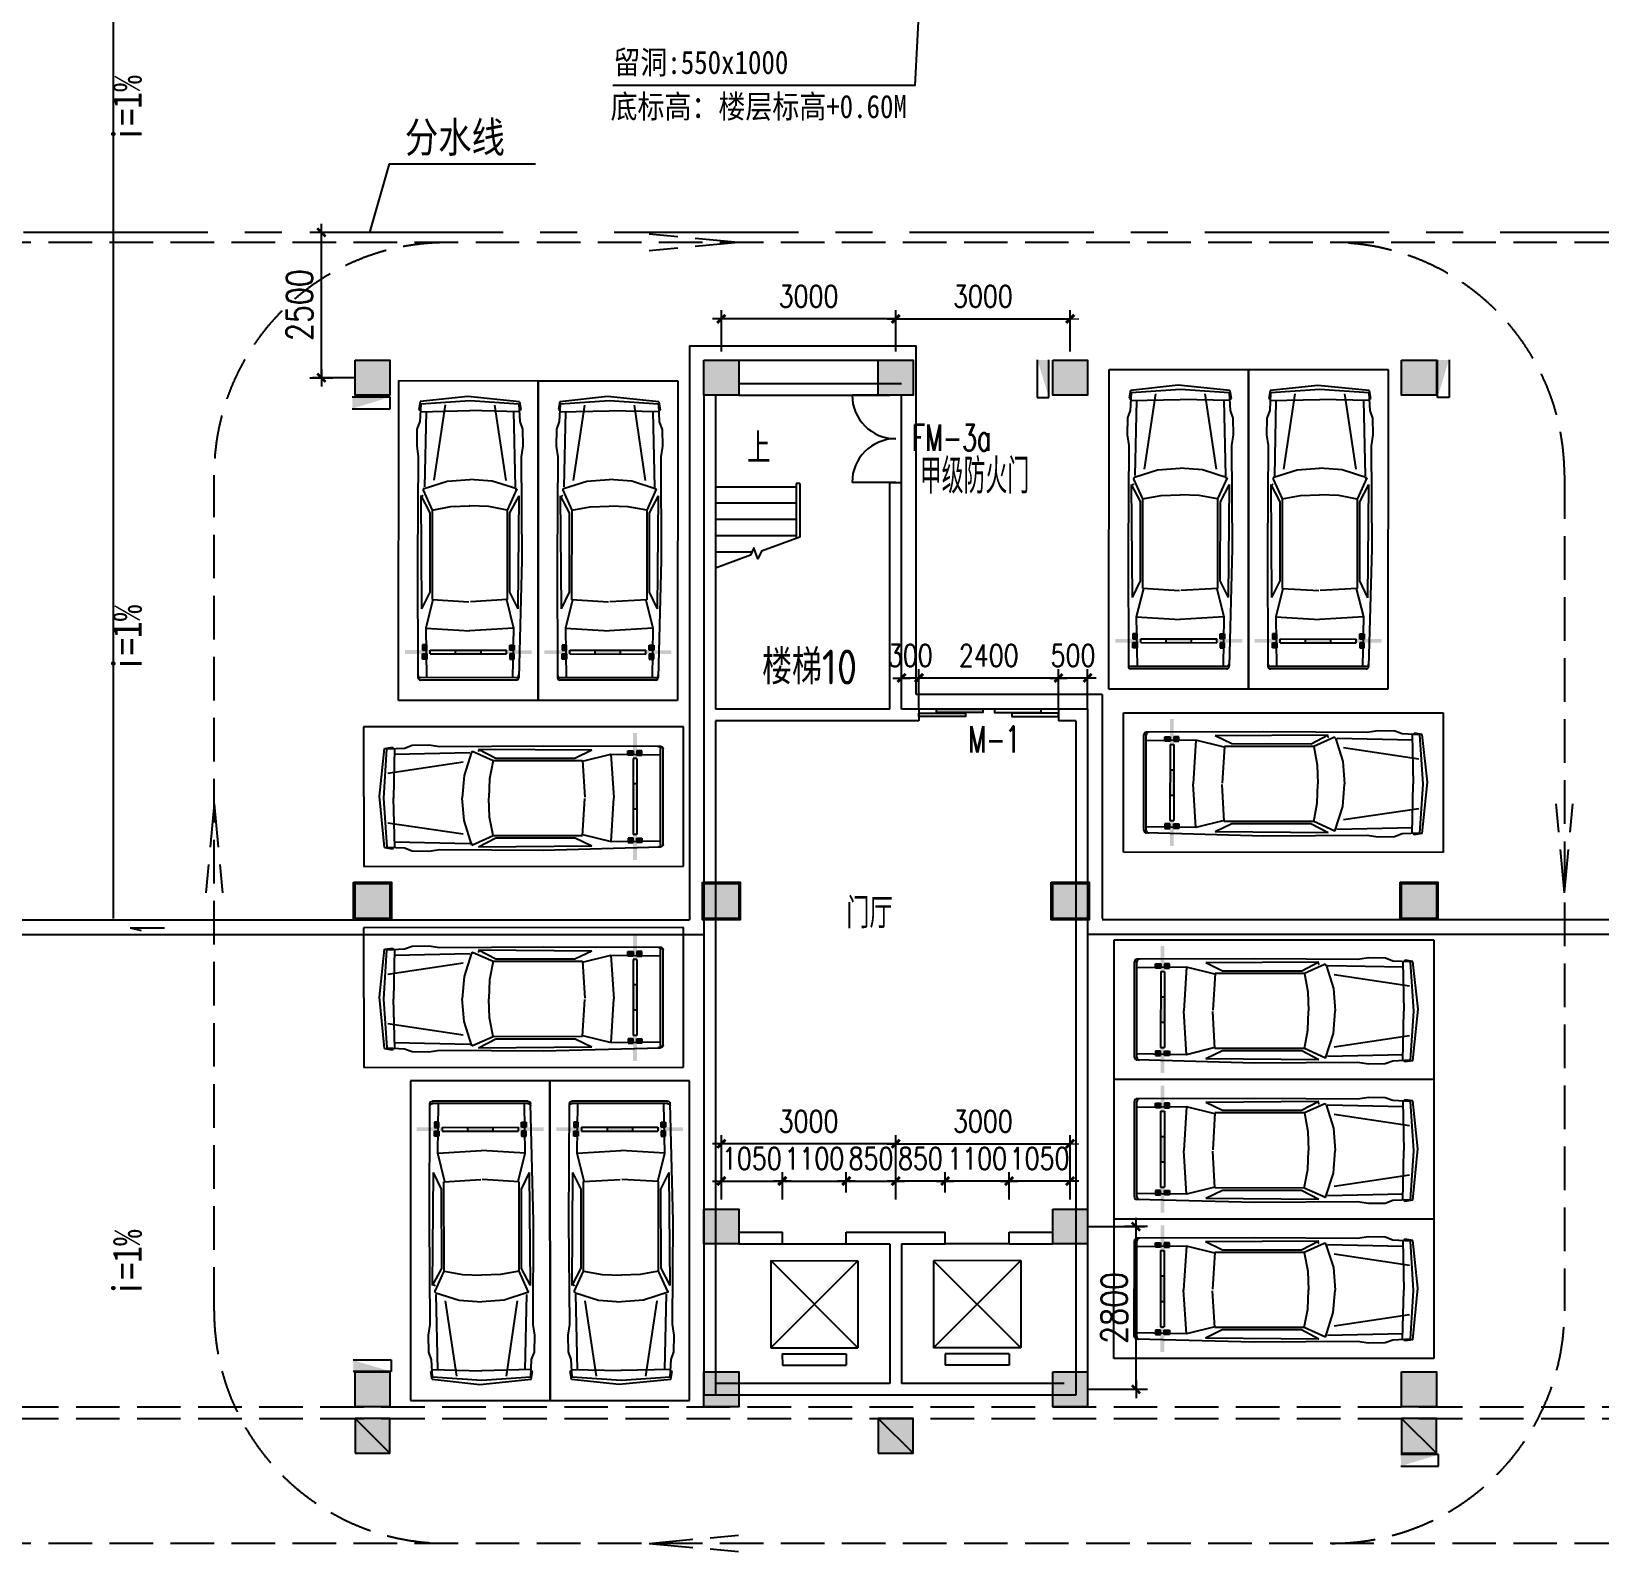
# Model space of a CAD drawing. Extents: x 953929 to 1132291, y -67290 to 107124.
# Drawn here: x 1013275 to 1040252, y 50312 to 76462 of the extents above; entities that cross this region are included whole.
import ezdxf

# ---------------------------------------------------------------- set-up
doc = ezdxf.new("R2010")
doc.units = 0
doc.header["$MEASUREMENT"] = 0
for name, pattern in [('ACAD_ISO02W100', [15, 12, -3]), ('CENTER', [50.8, 31.75, -6.35, 6.35, -6.35]), ('DASH', [0.35, 0.25, -0.1])]:
    doc.linetypes.add(name, pattern=pattern)
doc.layers.get('0').update_dxf_attribs({"linetype": 'CONTINUOUS'})
doc.layers.get('DEFPOINTS').update_dxf_attribs({"linetype": 'CONTINUOUS'})
for name, color, linetype in [('1', 8, 'CONTINUOUS'), ('2', 6, 'ACAD_ISO02W100'), ('CC', 7, 'CONTINUOUS'), ('COLUMN', 4, 'CONTINUOUS'), ('DIM', 7, 'CONTINUOUS'), ('F', 31, 'CONTINUOUS'), ('KWC', 253, 'CONTINUOUS'), ('TC', 8, 'CONTINUOUS'), ('WALL', 1, 'CONTINUOUS'), ('WIN', 4, 'CONTINUOUS'), ('WINDOW', 254, 'CONTINUOUS'), ('WINDOWS', 4, 'CONTINUOUS'), ('柱子', 2, 'CONTINUOUS')]:
    doc.layers.add(name, color=color, linetype=linetype)
doc.layers.add('AXIS', color=3, linetype='CONTINUOUS', lineweight=9)
doc.styles.add('CHINA', font='SimSun.ttf', dxfattribs={"width": 0.85, "height": 150})
doc.styles.add('CT', font='txt', dxfattribs={"width": 0.8, "bigfont": 'FS.SHX'})
doc.styles.add('DIM', font='', dxfattribs={"width": 0.75})
doc.styles.add('DIM_FONT', font='SIMPLEX.shx', dxfattribs={"width": 0.8})
doc.styles.add('FS', font='txt.shx', dxfattribs={"width": 0.66, "height": 150, "bigfont": 'fs.shx'})
doc.styles.add('H1', font='SimSun.ttf')
doc.styles.get("Standard").update_dxf_attribs({"font": 'txt.shx', "width": 0.8, "height": 525, "bigfont": 'h1.shx'})
doc.styles.add('TSS', font='tssdeng.shx', dxfattribs={"width": 0.85, "bigfont": 'tssdchn.shx'})
doc.styles.get('DIM').set_extended_font_data('FangSong_GB2312')
doc.dimstyles.new('DIMN-200', dxfattribs={"dimtxt": 300, "dimasz": 1, "dimexe": 250, "dimexo": 0, "dimgap": 150, "dimtad": 1, "dimdec": 0, "dimdsep": 46, "dimtxsty": 'DIM_FONT', "dimblk": '_DIMX', "dimcen": 2.5, "dimclrd": 256, "dimclre": 256, "dimclrt": 4, "dimadec": 0, "dimazin": 0, "dimtfac": 1, "dimtdec": 0, "dimtix": 1, "dimtmove": 2, "dimatfit": 3, "dimldrblk": '_DIMX', "dimfxl": 0, "dimtolj": 1, "dimtzin": 0, "dimarcsym": 0})
doc.dimstyles.get("Standard").update_dxf_attribs({"dimtxt": 375, "dimasz": 1, "dimexe": 150, "dimexo": 0, "dimgap": 200, "dimtad": 1, "dimdec": 0, "dimzin": 0, "dimdsep": 46, "dimtxsty": 'DIM_FONT', "dimblk1": '_DIMX', "dimblk2": '_DIMX', "dimsah": 1, "dimcen": 200, "dimclrd": 256, "dimclre": 256, "dimclrt": 4, "dimadec": 0, "dimazin": 0, "dimtfac": 1, "dimtdec": 0, "dimtix": 1, "dimtmove": 2, "dimatfit": 3, "dimldrblk": '_DIMX', "dimfxl": 0, "dimtolj": 1, "dimtzin": 0, "dimarcsym": 0})

# ---------------------------------------------------------------- blocks, each defined once
blk = doc.blocks.new('_DIMX')
blk.add_line((-150, 0), (150, 0))
at = {"const_width": 50}
blk.add_lwpolyline([(-70, -70), (70, 70)], dxfattribs=at)
blk = doc.blocks.new('*D20')
at = {"linetype": 'ByBlock'}
for p, q in [((1025144, 70956), (1025144, 71666)), ((1028143, 71516), (1025145, 71516)), ((1028144, 70956), (1028144, 71666))]:
    blk.add_line(p, q, dxfattribs=at)
at = {"layer": 'DEFPOINTS', "color": 0, "linetype": 'ByBlock'}
for p in [(1025144, 71516), (1025144, 70956), (1028144, 70956)]:
    blk.add_point(p, dxfattribs=at)
at = {"linetype": 'ByBlock', "rotation": 180}
blk.add_blockref('_DIMX', (1025144, 71516), dxfattribs=at)
at = {"linetype": 'ByBlock'}
blk.add_blockref('_DIMX', (1028144, 71516), dxfattribs=at)
at = {"color": 4, "linetype": 'ByBlock', "insert": (1026644, 71904), "char_height": 375, "attachment_point": 5, "style": 'DIM_FONT'}
blk.add_mtext('\\A1;3000', dxfattribs=at)
blk = doc.blocks.new('A$C42896F79')
at = {"layer": '1'}
for p, q in [((1121, 2195), (68, 1126)), ((1121, 2195), (2189, 1142)), ((1121, 2195), (1137, 73)), ((68, 1126), (2189, 1142)), ((68, 1126), (1137, 73)), ((2189, 1142), (1137, 73)), ((140, 915), (0, 772)), ((140, 915), (924, 142)), ((0, 772), (784, 0)), ((924, 142), (784, 0))]:
    blk.add_line(p, q, dxfattribs=at)
blk = doc.blocks.new('ZHU')
at = {"layer": '柱子'}
h = blk.add_hatch(color=256, dxfattribs=at)
h.paths.add_polyline_path([(300, -300), (300, 300), (-300, 300)])
h.paths.add_polyline_path([(-300, 300), (-300, -300), (300, -300)], flags=16)
blk.add_line((-300, 300), (300, -300), dxfattribs=at)
blk.add_lwpolyline([(-300, -300), (300, -300), (300, 300), (-300, 300)], close=True, dxfattribs=at)
blk = doc.blocks.new('1')
at = {"layer": 'DIM'}
for p, q in [((-150, 0), (150, 0)), ((0, -200), (0, 200))]:
    blk.add_line(p, q, dxfattribs=at)
at = {"layer": 'DIM', "const_width": 45}
blk.add_lwpolyline([(-71, -71), (71, 71)], dxfattribs=at)
blk = doc.blocks.new('*D375')
at = {"layer": 'DEFPOINTS', "color": 0}
for p in [(1031444, 55904), (1032277, 55904), (1031444, 53104)]:
    blk.add_point(p, dxfattribs=at)
at = {"layer": 'WINDOWS', "color": 4}
for p, q in [((1031444, 55904), (1032427, 55904)), ((1032277, 53105), (1032277, 55903)), ((1031444, 53104), (1032427, 53104))]:
    blk.add_line(p, q, dxfattribs=at)
for p, rotation in [((1032277, 55904), 90), ((1032277, 53104), 270)]:
    blk.add_blockref('1', p, dxfattribs=dict(at, rotation=rotation))
at = {"layer": 'WINDOWS', "color": 4, "insert": (1031902, 54504), "char_height": 450, "attachment_point": 5, "rotation": 90, "style": 'DIM_FONT'}
blk.add_mtext('\\A1;2800', dxfattribs=at)
blk = doc.blocks.new('A$C033401AE')
at = {"layer": 'CC', "color": 7, "style": 'CT', "width": 0.66}
blk.add_text('甲级防火门', height=600, dxfattribs=at).set_placement((-80, -28))
blk = doc.blocks.new('*D377')
at = {"linetype": 'ByBlock'}
for p, q in [((1030943, 65339), (1030942, 65339)), ((1030944, 64804), (1030944, 65489)), ((1031444, 65339), (1030944, 65339)), ((1031444, 64804), (1031444, 65489)), ((1031445, 65339), (1031446, 65339))]:
    blk.add_line(p, q, dxfattribs=at)
at = {"layer": 'DEFPOINTS', "color": 0, "linetype": 'ByBlock'}
for p in [(1030944, 65339), (1030944, 64804), (1031444, 64804)]:
    blk.add_point(p, dxfattribs=at)
at = {"linetype": 'ByBlock'}
blk.add_blockref('_DIMX', (1030944, 65339), dxfattribs=at)
at = {"linetype": 'ByBlock', "rotation": 180}
blk.add_blockref('_DIMX', (1031444, 65339), dxfattribs=at)
at = {"color": 4, "linetype": 'ByBlock', "insert": (1031194, 65726), "char_height": 375, "attachment_point": 5, "style": 'DIM_FONT'}
blk.add_mtext('\\A1;500', dxfattribs=at)
blk = doc.blocks.new('*D378')
at = {"linetype": 'ByBlock'}
for p, q in [((1028544, 64804), (1028544, 65489)), ((1030943, 65339), (1028545, 65339)), ((1030944, 64804), (1030944, 65489))]:
    blk.add_line(p, q, dxfattribs=at)
at = {"layer": 'DEFPOINTS', "color": 0, "linetype": 'ByBlock'}
for p in [(1028544, 65339), (1028544, 64804), (1030944, 64804)]:
    blk.add_point(p, dxfattribs=at)
at = {"linetype": 'ByBlock', "rotation": 180}
blk.add_blockref('_DIMX', (1028544, 65339), dxfattribs=at)
at = {"linetype": 'ByBlock'}
blk.add_blockref('_DIMX', (1030944, 65339), dxfattribs=at)
at = {"color": 4, "linetype": 'ByBlock', "insert": (1029744, 65726), "char_height": 375, "attachment_point": 5, "style": 'DIM_FONT'}
blk.add_mtext('\\A1;2400', dxfattribs=at)
blk = doc.blocks.new('*D379')
at = {"linetype": 'ByBlock'}
for p, q in [((1028243, 65339), (1028242, 65339)), ((1028244, 64804), (1028244, 65489)), ((1028544, 65339), (1028244, 65339)), ((1028544, 64804), (1028544, 65489)), ((1028545, 65339), (1028546, 65339))]:
    blk.add_line(p, q, dxfattribs=at)
at = {"layer": 'DEFPOINTS', "color": 0, "linetype": 'ByBlock'}
for p in [(1028244, 65339), (1028244, 64804), (1028544, 64804)]:
    blk.add_point(p, dxfattribs=at)
at = {"linetype": 'ByBlock'}
blk.add_blockref('_DIMX', (1028244, 65339), dxfattribs=at)
at = {"linetype": 'ByBlock', "rotation": 180}
blk.add_blockref('_DIMX', (1028544, 65339), dxfattribs=at)
at = {"color": 4, "linetype": 'ByBlock', "insert": (1028394, 65726), "char_height": 375, "attachment_point": 5, "style": 'DIM_FONT'}
blk.add_mtext('\\A1;300', dxfattribs=at)
blk = doc.blocks.new('*D380')
at = {"linetype": 'ByBlock'}
for p, q in [((1025144, 56367), (1025144, 57477)), ((1028144, 56367), (1028144, 57477)), ((1028143, 57327), (1025145, 57327))]:
    blk.add_line(p, q, dxfattribs=at)
at = {"layer": 'DEFPOINTS', "color": 0, "linetype": 'ByBlock'}
for p in [(1025144, 57327), (1025144, 56367), (1028144, 56367)]:
    blk.add_point(p, dxfattribs=at)
at = {"linetype": 'ByBlock', "rotation": 180}
blk.add_blockref('_DIMX', (1025144, 57327), dxfattribs=at)
at = {"linetype": 'ByBlock'}
blk.add_blockref('_DIMX', (1028144, 57327), dxfattribs=at)
at = {"color": 4, "linetype": 'ByBlock', "insert": (1026644, 57714), "char_height": 375, "attachment_point": 5, "style": 'DIM_FONT'}
blk.add_mtext('\\A1;3000', dxfattribs=at)
blk = doc.blocks.new('*D382')
at = {"linetype": 'ByBlock'}
for p, q in [((1025143, 56687), (1025142, 56687)), ((1025144, 56367), (1025144, 56837)), ((1025144, 56687), (1026194, 56687)), ((1026194, 56367), (1026194, 56837)), ((1026195, 56687), (1026196, 56687))]:
    blk.add_line(p, q, dxfattribs=at)
at = {"layer": 'DEFPOINTS', "color": 0, "linetype": 'ByBlock'}
for p in [(1026194, 56687), (1025144, 56367), (1026194, 56367)]:
    blk.add_point(p, dxfattribs=at)
at = {"linetype": 'ByBlock'}
blk.add_blockref('_DIMX', (1025144, 56687), dxfattribs=at)
at = {"linetype": 'ByBlock', "rotation": 180}
blk.add_blockref('_DIMX', (1026194, 56687), dxfattribs=at)
at = {"color": 4, "linetype": 'ByBlock', "insert": (1025669, 57074), "char_height": 375, "attachment_point": 5, "style": 'DIM_FONT'}
blk.add_mtext('\\A1;1050', dxfattribs=at)
blk = doc.blocks.new('*D383')
at = {"linetype": 'ByBlock'}
for p, q in [((1026193, 56687), (1026192, 56687)), ((1026194, 56487), (1026194, 56837)), ((1026194, 56687), (1027294, 56687)), ((1027294, 56487), (1027294, 56837)), ((1027295, 56687), (1027296, 56687))]:
    blk.add_line(p, q, dxfattribs=at)
at = {"layer": 'DEFPOINTS', "color": 0, "linetype": 'ByBlock'}
for p in [(1027294, 56687), (1026194, 56487), (1027294, 56487)]:
    blk.add_point(p, dxfattribs=at)
at = {"linetype": 'ByBlock'}
blk.add_blockref('_DIMX', (1026194, 56687), dxfattribs=at)
at = {"linetype": 'ByBlock', "rotation": 180}
blk.add_blockref('_DIMX', (1027294, 56687), dxfattribs=at)
at = {"color": 4, "linetype": 'ByBlock', "insert": (1026744, 57074), "char_height": 375, "attachment_point": 5, "style": 'DIM_FONT'}
blk.add_mtext('\\A1;1100', dxfattribs=at)
blk = doc.blocks.new('*D384')
at = {"linetype": 'ByBlock'}
for p, q in [((1027293, 56687), (1027292, 56687)), ((1027294, 56487), (1027294, 56837)), ((1027294, 56687), (1028144, 56687)), ((1028144, 56487), (1028144, 56837)), ((1028145, 56687), (1028146, 56687))]:
    blk.add_line(p, q, dxfattribs=at)
at = {"layer": 'DEFPOINTS', "color": 0, "linetype": 'ByBlock'}
for p in [(1028144, 56687), (1027294, 56487), (1028144, 56487)]:
    blk.add_point(p, dxfattribs=at)
at = {"linetype": 'ByBlock'}
blk.add_blockref('_DIMX', (1027294, 56687), dxfattribs=at)
at = {"linetype": 'ByBlock', "rotation": 180}
blk.add_blockref('_DIMX', (1028144, 56687), dxfattribs=at)
at = {"color": 4, "linetype": 'ByBlock', "insert": (1027719, 57074), "char_height": 375, "attachment_point": 5, "style": 'DIM_FONT'}
blk.add_mtext('\\A1;850', dxfattribs=at)
blk = doc.blocks.new('*D389')
at = {"linetype": 'ByBlock'}
for p, q in [((1028143, 56687), (1028142, 56687)), ((1028144, 56487), (1028144, 56837)), ((1028994, 56687), (1028144, 56687)), ((1028994, 56487), (1028994, 56837)), ((1028995, 56687), (1028996, 56687))]:
    blk.add_line(p, q, dxfattribs=at)
at = {"layer": 'DEFPOINTS', "color": 0, "linetype": 'ByBlock'}
for p in [(1028144, 56687), (1028144, 56487), (1028994, 56487)]:
    blk.add_point(p, dxfattribs=at)
at = {"linetype": 'ByBlock'}
blk.add_blockref('_DIMX', (1028144, 56687), dxfattribs=at)
at = {"linetype": 'ByBlock', "rotation": 180}
blk.add_blockref('_DIMX', (1028994, 56687), dxfattribs=at)
at = {"color": 4, "linetype": 'ByBlock', "insert": (1028569, 57074), "char_height": 375, "attachment_point": 5, "style": 'DIM_FONT'}
blk.add_mtext('\\A1;850', dxfattribs=at)
blk = doc.blocks.new('*D385')
at = {"linetype": 'ByBlock'}
for p, q in [((1025144, 56367), (1025144, 57477)), ((1028144, 56367), (1028144, 57477)), ((1028143, 57327), (1025145, 57327))]:
    blk.add_line(p, q, dxfattribs=at)
at = {"layer": 'DEFPOINTS', "color": 0, "linetype": 'ByBlock'}
for p in [(1025144, 57327), (1025144, 56367), (1028144, 56367)]:
    blk.add_point(p, dxfattribs=at)
at = {"linetype": 'ByBlock', "rotation": 180}
blk.add_blockref('_DIMX', (1025144, 57327), dxfattribs=at)
at = {"linetype": 'ByBlock'}
blk.add_blockref('_DIMX', (1028144, 57327), dxfattribs=at)
at = {"color": 4, "linetype": 'ByBlock', "insert": (1026644, 57714), "char_height": 375, "attachment_point": 5, "style": 'DIM_FONT'}
blk.add_mtext('\\A1;3000', dxfattribs=at)
blk = doc.blocks.new('*D388')
at = {"linetype": 'ByBlock'}
for p, q in [((1028993, 56687), (1028992, 56687)), ((1028994, 56487), (1028994, 56837)), ((1030094, 56687), (1028994, 56687)), ((1030094, 56487), (1030094, 56837)), ((1030095, 56687), (1030096, 56687))]:
    blk.add_line(p, q, dxfattribs=at)
at = {"layer": 'DEFPOINTS', "color": 0, "linetype": 'ByBlock'}
for p in [(1028994, 56687), (1028994, 56487), (1030094, 56487)]:
    blk.add_point(p, dxfattribs=at)
at = {"linetype": 'ByBlock'}
blk.add_blockref('_DIMX', (1028994, 56687), dxfattribs=at)
at = {"linetype": 'ByBlock', "rotation": 180}
blk.add_blockref('_DIMX', (1030094, 56687), dxfattribs=at)
at = {"color": 4, "linetype": 'ByBlock', "insert": (1029544, 57074), "char_height": 375, "attachment_point": 5, "style": 'DIM_FONT'}
blk.add_mtext('\\A1;1100', dxfattribs=at)
blk = doc.blocks.new('*D387')
at = {"linetype": 'ByBlock'}
for p, q in [((1030093, 56687), (1030092, 56687)), ((1030094, 56367), (1030094, 56837)), ((1031144, 56687), (1030094, 56687)), ((1031144, 56367), (1031144, 56837)), ((1031145, 56687), (1031146, 56687))]:
    blk.add_line(p, q, dxfattribs=at)
at = {"layer": 'DEFPOINTS', "color": 0, "linetype": 'ByBlock'}
for p in [(1030094, 56687), (1030094, 56367), (1031144, 56367)]:
    blk.add_point(p, dxfattribs=at)
at = {"linetype": 'ByBlock'}
blk.add_blockref('_DIMX', (1030094, 56687), dxfattribs=at)
at = {"linetype": 'ByBlock', "rotation": 180}
blk.add_blockref('_DIMX', (1031144, 56687), dxfattribs=at)
at = {"color": 4, "linetype": 'ByBlock', "insert": (1030619, 57074), "char_height": 375, "attachment_point": 5, "style": 'DIM_FONT'}
blk.add_mtext('\\A1;1050', dxfattribs=at)
blk = doc.blocks.new('CW')
at = {"layer": 'KWC'}
h = blk.add_hatch(color=256, dxfattribs=at)
h.paths.add_polyline_path([(800, -546), (800, -109), (865, -109), (865, -546)])
h.paths.add_polyline_path([(799, -1419), (799, -982), (865, -982), (865, -1419)])
h.paths.add_polyline_path([(799, -2292), (799, -1855), (864, -1855), (864, -2292)])
h = blk.add_hatch(color=256, dxfattribs=at)
h.paths.add_polyline_path([(865, -412), (865, -488), (953, -488), (953, -412)])
h.paths.add_polyline_path([(800, -412), (800, -488), (712, -488), (712, -412)])
edge = h.paths.add_edge_path(flags=16)
edge.add_ellipse((756, -450), major_axis=(-10.2, 10.2), ratio=1, start_angle=-45.0335, end_angle=314.9665, ccw=False)
edge = h.paths.add_edge_path(flags=16)
edge.add_ellipse((909, -450), major_axis=(-10.2, 10.2), ratio=1, start_angle=-45.0335, end_angle=314.9665, ccw=False)
h = blk.add_hatch(color=256, dxfattribs=at)
h.paths.add_polyline_path([(864, -1989), (864, -1913), (952, -1913), (952, -1989)])
edge = h.paths.add_edge_path(flags=16)
edge.add_ellipse((908, -1951), major_axis=(-10.2, 10.2), ratio=1, start_angle=-45.0335, end_angle=314.9665, ccw=False)
edge = h.paths.add_edge_path(flags=16)
edge.add_ellipse((755, -1951), major_axis=(-10.2, 10.2), ratio=1, start_angle=-45.0335, end_angle=314.9665, ccw=False)
h.paths.add_polyline_path([(799, -1989), (799, -1913), (712, -1913), (712, -1989)])
for p, q in [((-1, -2400), (0, 0)), ((0, 0), (5500, -3)), ((5500, -3), (5499, -2403)), ((349, -2022), (350, -379)), ((391, -2023), (392, -379)), ((2414, -328), (395, -334)), ((1245, -471), (397, -483)), ((712, -488), (712, -412)), ((712, -412), (800, -412)), ((800, -488), (712, -488)), ((800, -412), (800, -488)), ((865, -412), (865, -488)), ((953, -412), (865, -412)), ((865, -488), (953, -488)), ((953, -488), (953, -412)), ((1245, -471), (1197, -1224)), ((1734, -592), (1245, -471)), ((3522, -383), (1576, -397)), ((1864, -537), (1576, -397)), ((3226, -538), (1864, -537)), ((4190, -340), (2414, -328)), ((3522, -383), (3226, -538)), ((3615, -425), (3273, -579)), ((3646, -439), (3773, -838)), ((4970, -473), (3673, -445)), ((4377, -312), (4190, -340)), ((4665, -317), (4377, -312)), ((4796, -365), (4665, -317)), ((5098, -381), (4796, -365)), ((4966, -373), (4985, -1225)), ((5003, -350), (4985, -372)), ((5139, -372), (5003, -350)), ((5154, -1230), (5098, -381)), ((5227, -1193), (5139, -372)), ((800, -546), (799, -1855)), ((800, -546), (865, -546)), ((865, -546), (864, -1855)), ((1735, -578), (1696, -1211)), ((3273, -579), (1735, -578)), ((3273, -579), (3333, -897)), ((5082, -800), (3786, -605)), ((799, -982), (865, -982)), ((3333, -897), (3345, -1224)), ((3773, -838), (3802, -1224)), ((1244, -1976), (1197, -1222)), ((1734, -1869), (1696, -1236)), ((3333, -1552), (3345, -1225)), ((3772, -1612), (3802, -1226)), ((4965, -2077), (4985, -1226)), ((5097, -2070), (5154, -1230)), ((5138, -2079), (5227, -1193)), ((799, -1419), (865, -1419)), ((3272, -1870), (3333, -1552)), ((3637, -2034), (3772, -1612)), ((799, -1855), (864, -1855)), ((1733, -1855), (1244, -1976)), ((3272, -1870), (1734, -1869)), ((3637, -2034), (3272, -1870)), ((5081, -1651), (3785, -1844)), ((2413, -2120), (393, -2067)), ((1244, -1976), (396, -1962)), ((799, -1913), (712, -1913)), ((712, -1913), (712, -1989)), ((712, -1989), (799, -1989)), ((799, -1989), (799, -1913)), ((864, -1989), (864, -1913)), ((864, -1913), (952, -1913)), ((952, -1989), (864, -1989)), ((952, -1913), (952, -1989)), ((1863, -1910), (1575, -2050)), ((3521, -2067), (1575, -2050)), ((3225, -1911), (1863, -1910)), ((4189, -2110), (2413, -2120)), ((3521, -2067), (3225, -1911)), ((4969, -1977), (3672, -2005)), ((4376, -2138), (4189, -2110)), ((4664, -2133), (4376, -2138)), ((4795, -2085), (4664, -2133)), ((5097, -2070), (4795, -2085)), ((5002, -2101), (4984, -2079)), ((5138, -2079), (5002, -2101)), ((5499, -2403), (-1, -2400))]:
    blk.add_line(p, q, dxfattribs=at)
for centre in [(756, -450), (909, -450), (755, -1951), (908, -1951)]:
    blk.add_circle(centre, 14.4, dxfattribs=at)
for centre, major_axis, start_param, end_param in [((395, -379), (-45, 0.4), -1.558913, 0.008145), ((437, -379), (-45, 0.1), -1.565717, 0.001342), ((3509, -415), (11.2, 0.7), -1.159955, 1.503276), ((3624, -446), (22.5, 0.3), 0.294791, 1.978353), ((3333, -1224), (7.95, 7.95), 5.46214, 5.532266), ((3791, -1225), (-7.95, 7.95), 3.84936, 4.003454), ((4974, -1225), (7.95, 7.95), 5.474521, 5.519885), ((394, -2022), (-45, 0.1), 0.002021, 1.546781), ((436, -2023), (-45, 0.1), 0.002021, 1.546781), ((3623, -2003), (22.5, 0.4), 4.270615, 5.954177)]:
    blk.add_ellipse(centre, major_axis=major_axis, ratio=1, start_param=start_param, end_param=end_param, dxfattribs=at)
at = {"layer": 'KWC', "linetype": 'Continuous', "style": 'DIM', "oblique": 360, "flags": 9}
for tag in ['YSIZE', 'XSIZE']:
    blk.add_attdef(tag, (5154, -1230), '', height=0.45, rotation=179.9665, dxfattribs=at)
blk = doc.blocks.new('*D514')
at = {"layer": 'DEFPOINTS', "color": 0}
for p in [(1018264, 73004), (1018844, 73004), (1018844, 70504)]:
    blk.add_point(p, dxfattribs=at)
at = {"layer": 'WINDOWS', "color": 4}
for p, q in [((1018844, 73004), (1018114, 73004)), ((1018264, 70505), (1018264, 73003)), ((1018844, 70504), (1018114, 70504))]:
    blk.add_line(p, q, dxfattribs=at)
for p, rotation in [((1018264, 73004), 90), ((1018264, 70504), 270)]:
    blk.add_blockref('1', p, dxfattribs=dict(at, rotation=rotation))
at = {"layer": 'WINDOWS', "color": 4, "insert": (1017889, 71754), "char_height": 450, "attachment_point": 5, "rotation": 90, "style": 'DIM_FONT'}
blk.add_mtext('\\A1;2500', dxfattribs=at)
blk = doc.blocks.new('A$C01856CDB')
at = {"layer": 'WIN'}
for q in [(588, 47), (189, 0)]:
    blk.add_line((0, 47), q, dxfattribs=at)
blk = doc.blocks.new('A$C445D01A8')
at = {"layer": 'WINDOW'}
blk.add_blockref('A$C01856CDB', (0, 0), dxfattribs=at)
blk = doc.blocks.new('A$C084E10F1')
at = {"layer": 'WINDOWS', "xscale": -1}
blk.add_blockref('A$C445D01A8', (588, 0), dxfattribs=at)

msp = doc.modelspace()

# ---------------------------------------------------------------- hatches: boundary and pattern name
at = {"layer": 'COLUMN'}
for points in [[(1018843.554, 70204.176), (1019443.554, 70204.176), (1019443.554, 70804.176), (1018843.554, 70804.176)], [(1024843.554, 70204.176), (1025443.554, 70204.176), (1025443.554, 70804.176), (1024843.554, 70804.176)], [(1027843.554, 70204.176), (1028443.554, 70204.176), (1028443.554, 70804.176), (1027843.554, 70804.176)], [(1030843.554, 70204.176), (1031443.554, 70204.176), (1031443.554, 70804.176), (1030843.554, 70804.176)], [(1036843.554, 70204.176), (1037443.554, 70204.176), (1037443.554, 70804.176), (1036843.554, 70804.176)], [(1018818.554, 61179.176), (1019468.554, 61179.176), (1019468.554, 61829.176), (1018818.554, 61829.176)], [(1018843.554, 61204.176), (1019443.554, 61204.176), (1019443.554, 61804.176), (1018843.554, 61804.176)], [(1024818.554, 61179.176), (1025468.554, 61179.176), (1025468.554, 61829.176), (1024818.554, 61829.176)], [(1024843.554, 61204.176), (1025443.554, 61204.176), (1025443.554, 61804.176), (1024843.554, 61804.176)], [(1030818.554, 61179.176), (1031468.554, 61179.176), (1031468.554, 61829.176), (1030818.554, 61829.176)], [(1030843.554, 61204.176), (1031443.554, 61204.176), (1031443.554, 61804.176), (1030843.554, 61804.176)], [(1036818.554, 61179.176), (1037468.554, 61179.176), (1037468.554, 61829.176), (1036818.554, 61829.176)], [(1036843.554, 61204.176), (1037443.554, 61204.176), (1037443.554, 61804.176), (1036843.554, 61804.176)], [(1024843.554, 55604.176), (1025443.554, 55604.176), (1025443.554, 56204.176), (1024843.554, 56204.176)], [(1030843.554, 55604.176), (1031443.554, 55604.176), (1031443.554, 56204.176), (1030843.554, 56204.176)], [(1018843.554, 52804.176), (1019443.554, 52804.176), (1019443.554, 53404.176), (1018843.554, 53404.176)], [(1024843.554, 52804.176), (1025443.554, 52804.176), (1025443.554, 53404.176), (1024843.554, 53404.176)], [(1030843.554, 52804.176), (1031443.554, 52804.176), (1031443.554, 53404.176), (1030843.554, 53404.176)], [(1036843.554, 52804.176), (1037443.554, 52804.176), (1037443.554, 53404.176), (1036843.554, 53404.176)]]:
    msp.add_hatch(color=256, dxfattribs=at).paths.add_polyline_path(points)

# ---------------------------------------------------------------- linework, layer by layer
at = {"layer": '2'}
for p, q in [((1026193.554, 55604.176), (1027293.554, 55604.176)), ((1030093.554, 55604.176), (1028993.554, 55604.176))]:
    msp.add_line(p, q, dxfattribs=at)
at = {"layer": 'COLUMN'}
for p, q in [((1028143.554, 70204.176), (1027393.554, 70204.176)), ((1028243.554, 68704.176), (1028243.554, 70204.176)), ((1026433.554, 68624.176), (1025043.554, 68624.176)), ((1026493.554, 68684.176), (1026433.554, 68684.176)), ((1026433.554, 68684.176), (1026433.554, 67736.996)), ((1026493.554, 68684.176), (1026493.554, 67758.834)), ((1028143.554, 68704.176), (1027393.554, 68704.176)), ((1026433.554, 68344.176), (1025043.554, 68344.176)), ((1026433.554, 68064.176), (1025043.554, 68064.176)), ((1026433.554, 67784.176), (1025043.554, 67784.176)), ((1025669.924, 67504.176), (1025043.554, 67504.176))]:
    msp.add_line(p, q, dxfattribs=at)
for points in [[(1028790.862, 81702.957), (1028469.672, 75529.837), (1023276.436, 75529.837)], [(1026493.554, 67758.834), (1025832.523, 67518.239), (1025772.756, 67390.067), (1025704.352, 67578.006), (1025644.584, 67449.835), (1025043.554, 67231.077)]]:
    msp.add_lwpolyline(points, dxfattribs=at)
for points in [[(1018843.554, 70804.176), (1019443.554, 70804.176), (1019443.554, 70204.176), (1018843.554, 70204.176)], [(1024843.554, 70804.176), (1025443.554, 70804.176), (1025443.554, 70204.176), (1024843.554, 70204.176)], [(1027843.554, 70804.176), (1028443.554, 70804.176), (1028443.554, 70204.176), (1027843.554, 70204.176)], [(1030843.554, 70804.176), (1031443.554, 70804.176), (1031443.554, 70204.176), (1030843.554, 70204.176)], [(1036843.554, 70804.176), (1037443.554, 70804.176), (1037443.554, 70204.176), (1036843.554, 70204.176)], [(1028843.554, 64804.176), (1029643.554, 64804.176), (1029643.554, 64744.176), (1028843.554, 64744.176)], [(1030643.554, 64804.176), (1029843.554, 64804.176), (1029843.554, 64744.176), (1030643.554, 64744.176)], [(1028543.554, 64734.176), (1029343.554, 64734.176), (1029343.554, 64674.176), (1028543.554, 64674.176)], [(1030943.554, 64734.176), (1030143.554, 64734.176), (1030143.554, 64674.176), (1030943.554, 64674.176)], [(1018818.554, 61829.176), (1019468.554, 61829.176), (1019468.554, 61179.176), (1018818.554, 61179.176)], [(1018843.554, 61804.176), (1019443.554, 61804.176), (1019443.554, 61204.176), (1018843.554, 61204.176)], [(1024818.554, 61829.176), (1025468.554, 61829.176), (1025468.554, 61179.176), (1024818.554, 61179.176)], [(1024843.554, 61804.176), (1025443.554, 61804.176), (1025443.554, 61204.176), (1024843.554, 61204.176)], [(1030818.554, 61829.176), (1031468.554, 61829.176), (1031468.554, 61179.176), (1030818.554, 61179.176)], [(1030843.554, 61804.176), (1031443.554, 61804.176), (1031443.554, 61204.176), (1030843.554, 61204.176)], [(1036818.554, 61829.176), (1037468.554, 61829.176), (1037468.554, 61179.176), (1036818.554, 61179.176)], [(1036843.554, 61804.176), (1037443.554, 61804.176), (1037443.554, 61204.176), (1036843.554, 61204.176)], [(1024843.554, 56204.176), (1025443.554, 56204.176), (1025443.554, 55604.176), (1024843.554, 55604.176)], [(1030843.554, 56204.176), (1031443.554, 56204.176), (1031443.554, 55604.176), (1030843.554, 55604.176)], [(1018843.554, 53404.176), (1019443.554, 53404.176), (1019443.554, 52804.176), (1018843.554, 52804.176)], [(1024843.554, 53404.176), (1025443.554, 53404.176), (1025443.554, 52804.176), (1024843.554, 52804.176)], [(1030843.554, 53404.176), (1031443.554, 53404.176), (1031443.554, 52804.176), (1030843.554, 52804.176)], [(1036843.554, 53404.176), (1037443.554, 53404.176), (1037443.554, 52804.176), (1036843.554, 52804.176)]]:
    msp.add_lwpolyline(points, close=True, dxfattribs=at)
msp.add_lwpolyline([(1025738.554, 67687.6, 0, 60, 0), (1025738.554, 67937.6, 0, 0, 0), (1025738.554, 68874.176, 0, 0, 0)], format="xyseb", dxfattribs=at)
for centre, start, end in [((1028143.554, 70204.176), 180, 270), ((1028143.554, 68704.176), 90, 180)]:
    msp.add_arc(centre, 750, start, end, dxfattribs=at)
at = {"layer": 'DIM'}
for points in [[(1014275.14, 76104.494, 0, 60, 0), (1014275.14, 75704.494, 0, 0, 0), (1014275.14, 74276.393, 0, 0, 0)], [(1014275.14, 65024.07, 0, 60, 0), (1014275.14, 65424.07, 0, 0, 0), (1014275.14, 66852.171, 0, 0, 0)], [(1014275.14, 56251.93, 0, 60, 0), (1014275.14, 55851.93, 0, 0, 0), (1014275.14, 54423.829, 0, 0, 0)]]:
    msp.add_lwpolyline(points, format="xyseb", dxfattribs=at)
at = {"layer": 'TC'}
for p, q in [((1030579.371, 70812.336), (1030579.031, 70162.336)), ((1030779.031, 70162.231), (1030779.371, 70812.231)), ((1037463.237, 70162.231), (1037462.897, 70812.231)), ((1037662.897, 70812.336), (1037663.237, 70162.336)), ((1019445.557, 70170.415), (1018795.557, 70170.755)), ((1019445.452, 69970.415), (1019445.557, 70170.415)), ((1030579.031, 70162.336), (1030779.031, 70162.231)), ((1037663.237, 70162.336), (1037463.237, 70162.231)), ((1018795.452, 69970.755), (1019445.452, 69970.415)), ((1018811.973, 53608.25), (1019461.973, 53608.59)), ((1019461.973, 53608.59), (1019462.077, 53408.59)), ((1019462.077, 53408.59), (1018812.078, 53408.25)), ((1037480.795, 51980.499), (1036830.795, 51980.839)), ((1037480.691, 51780.499), (1037480.795, 51980.499)), ((1036830.691, 51780.84), (1037480.691, 51780.499))]:
    msp.add_line(p, q, dxfattribs=at)
for points in [[(1030777.941, 70165.132), (1030778.279, 70811.342), (1030582.465, 70809.577)], [(1037464.327, 70165.132), (1037463.989, 70811.342), (1037659.803, 70809.577)], [(1019442.656, 70169.325), (1018796.447, 70169.663), (1018798.211, 69973.849)], [(1019459.176, 53409.681), (1018812.967, 53409.342), (1018814.732, 53605.156)], [(1037477.894, 51979.409), (1036831.685, 51979.747), (1036833.45, 51783.933)]]:
    msp.add_solid(points, dxfattribs=at)
at = {"layer": 'WALL'}
for p, q in [((1024843.554, 70204.176), (1024843.554, 64804.176)), ((1025043.554, 70204.176), (1025043.554, 64804.176)), ((1025443.554, 70404.176), (1028243.554, 70404.176)), ((1025443.554, 70204.176), (1028043.554, 70204.176)), ((1028043.554, 64804.176), (1028043.554, 68704.176)), ((1028043.554, 68704.176), (1028243.554, 68704.176)), ((1028243.554, 64804.176), (1028243.554, 68704.176)), ((1024843.554, 64804.176), (1024843.554, 61204.176)), ((1028043.554, 64804.176), (1025043.554, 64804.176)), ((1028543.554, 64804.176), (1028243.554, 64804.176)), ((1028543.554, 64804.176), (1028543.554, 64604.176)), ((1030943.554, 64804.176), (1030943.554, 64604.176)), ((1031443.554, 64804.176), (1030943.554, 64804.176)), ((1031443.554, 64804.176), (1031443.554, 61404.176)), ((1028543.554, 64604.176), (1025043.554, 64604.176)), ((1025043.554, 64604.176), (1025043.554, 61204.176)), ((1031243.554, 64604.176), (1030943.554, 64604.176)), ((1031243.554, 64604.176), (1031243.554, 61204.176)), ((1024843.554, 61204.176), (1024843.554, 53004.176)), ((1025043.554, 61204.176), (1025043.554, 53004.176)), ((1031243.554, 61204.176), (1031243.554, 53004.176)), ((1031443.554, 61204.176), (1031443.554, 53004.176)), ((1025443.554, 55804.176), (1026193.554, 55804.176)), ((1025443.554, 55604.176), (1026193.554, 55604.176)), ((1026193.554, 55604.176), (1026193.554, 55804.176)), ((1027293.554, 55604.176), (1027293.554, 55804.176)), ((1027293.554, 55804.176), (1028993.554, 55804.176)), ((1027293.554, 55604.176), (1028043.554, 55604.176)), ((1028043.554, 55604.176), (1028043.554, 53204.176)), ((1028243.554, 55604.176), (1028993.554, 55604.176)), ((1028243.554, 55604.176), (1028243.554, 53204.176)), ((1028993.554, 55604.176), (1028993.554, 55804.176)), ((1030093.554, 55604.176), (1030093.554, 55804.176)), ((1030093.554, 55804.176), (1030843.554, 55804.176)), ((1030093.554, 55604.176), (1030843.554, 55604.176)), ((1028043.554, 53204.176), (1025043.554, 53204.176)), ((1031043.554, 53204.176), (1028243.554, 53204.176)), ((1031243.554, 53004.176), (1024843.554, 53004.176))]:
    msp.add_line(p, q, dxfattribs=at)
at = {"layer": 'WINDOWS'}
for p, q in [((1014681.054, 84604.176), (1014681.054, 61204.176)), ((1019428.219, 74180.549), (1019093.56, 73004.176)), ((1019428.219, 74180.549), (1021947.992, 74180.549)), ((1024593.554, 71054.176), (1028493.554, 71054.176)), ((1024593.554, 71054.176), (1024593.554, 61179.176)), ((1028493.554, 65054.176), (1028493.554, 71054.176)), ((1025443.554, 70804.176), (1027843.554, 70804.176)), ((1031693.554, 65054.176), (1028493.554, 65054.176)), ((1031693.554, 65054.176), (1031693.554, 61204.176)), ((1030943.554, 64804.176), (1028543.554, 64804.176)), ((1001768.554, 61179.176), (1024593.554, 61179.176)), ((1050331.9, 61179.176), (1031693.554, 61179.176)), ((1001768.554, 60929.176), (1024843.554, 60929.176)), ((1050331.9, 60929.176), (1031443.554, 60929.176))]:
    msp.add_line(p, q, dxfattribs=at)
at = {"layer": 'WINDOWS', "color": 8, "linetype": 'CENTER', "ltscale": 100}
msp.add_line((1122993.554, 73004.176), (1001764.467, 73004.176), dxfattribs=at)
at = {"layer": 'WINDOWS', "color": 8, "linetype": 'DASH', "ltscale": 3000}
for p, q in [((1025439.621, 72829.176), (1023904.28, 72971.572)), ((1114068.554, 72829.176), (1002192.631, 72829.176)), ((1025439.621, 72829.176), (1023904.28, 72686.779)), ((1016418.25, 54454.176), (1016418.25, 68829.176)), ((1039647.028, 68829.176), (1039647.028, 54454.176)), ((1016418.25, 63177.016), (1016275.854, 61641.676)), ((1016418.25, 63177.016), (1016560.647, 61641.676)), ((1039647.028, 61641.676), (1039504.631, 63177.016)), ((1039647.028, 61641.676), (1039789.424, 63177.016)), ((1001443.554, 52804.176), (1123496.141, 52804.176)), ((1001443.554, 52604.176), (1123496.141, 52604.176)), ((1114068.554, 50454.176), (989125.074, 50454.176)), ((1023904.28, 50454.176), (1025439.621, 50596.572)), ((1023904.28, 50454.176), (1025439.621, 50311.779))]:
    msp.add_line(p, q, dxfattribs=at)
for centre, start, end in [((1020418.25, 68829.176), 90, 180), ((1035647.028, 68829.176), 0, 90), ((1020418.25, 54454.176), 180, 270), ((1035647.028, 54454.176), 270, 0)]:
    msp.add_arc(centre, 4000, start, end, dxfattribs=at)

# ---------------------------------------------------------------- block references
at = {"layer": 'KWC', "rotation": 90}
for p in [(1019591.275, 64953.817), (1021991.275, 64952.415), (1031811.562, 65147.072), (1034211.561, 65145.67)]:
    msp.add_blockref('CW', p, dxfattribs=at)
at = {"layer": 'KWC', "xscale": -1}
for p in [(1024490.669, 64500.004), (1024490.669, 61044.889)]:
    msp.add_blockref('CW', p, dxfattribs=at)
at = {"layer": 'KWC'}
for p in [(1032062.169, 64741.022), (1031901.699, 60835.894), (1031900.298, 58435.894), (1031898.896, 56035.895)]:
    msp.add_blockref('CW', p, dxfattribs=at)
at = {"layer": 'KWC', "xscale": -1, "rotation": 90}
for p in [(1019795.359, 58409.51), (1022195.358, 58410.911)]:
    msp.add_blockref('CW', p, dxfattribs=at)
at = {"layer": 'WALL', "rotation": 44.57871509999997}
msp.add_blockref('A$C42896F79', (1026735.466, 52966.554), dxfattribs=at)
at = {"layer": 'WALL', "xscale": -1, "rotation": 315.4212849}
msp.add_blockref('A$C42896F79', (1029551.641, 52966.554), dxfattribs=at)
at = {"layer": 'WINDOWS'}
msp.add_blockref('A$C033401AE', (1028638.188, 68540.118), dxfattribs=at)
at = {"layer": 'WINDOWS', "xscale": -1}
msp.add_blockref('A$C084E10F1', (1015563.232, 60996.699), dxfattribs=at)
at = {"layer": '柱子'}
for p in [(1019143.554, 52304.176), (1028143.554, 52304.176), (1037143.554, 52304.176)]:
    msp.add_blockref('ZHU', p, dxfattribs=at)

# ---------------------------------------------------------------- texts
at = {"layer": 'AXIS', "style": 'H1', "width": 0.8}
msp.add_text('分水线', height=525, dxfattribs=at).set_placement((1019701.958, 74378.002))
at = {"layer": 'AXIS', "width": 0.8}
for s, p in [('上', (1025587.991, 69027.661)), ('门厅', (1027293.101, 61034.399))]:
    msp.add_text(s, height=525, dxfattribs=at).set_placement(p)
at = {"layer": 'COLUMN', "style": 'TSS', "width": 0.9}
msp.add_text('楼梯10', height=600, dxfattribs=at).set_placement((1025846.128, 65227.78))
at = {"layer": 'DIM', "style": 'CHINA', "width": 0.85}
for s, p in [('留洞:550x1000', (1023287.456, 75729.325)), ('底标高：楼层标高+0.60M', (1023238.216, 74969.614))]:
    msp.add_text(s, height=400, dxfattribs=at).set_placement(p)
for p in [(1015172.577, 74553.11), (1015172.577, 65444.482), (1015172.577, 54700.545)]:
    msp.add_text('i=1%', height=500, rotation=90, dxfattribs=at).set_placement(p)
at = {"layer": 'F', "style": 'FS', "width": 0.66}
for s, p in [('FM-3a', (1028420.317, 69248.426)), ('M-1', (1029392.628, 64059.916))]:
    msp.add_text(s, height=450, dxfattribs=at).set_placement(p)

# ---------------------------------------------------------------- dimensions: what is measured, and where the dimension line sits
at = {"layer": 'AXIS'}
for base, p1, p2, picture, middle in [((1025143.554, 71516.084), (1028143.554, 70956.393), (1025143.554, 70956.393), '*D20', (1026643.554, 71903.584)), ((1028243.554, 65338.677), (1028543.554, 64804.176), (1028243.554, 64804.176), '*D379', (1028393.554, 65726.177)), ((1028543.554, 65338.677), (1030943.554, 64804.176), (1028543.554, 64804.176), '*D378', (1029743.554, 65726.177)), ((1030943.554, 65338.677), (1031443.554, 64804.176), (1030943.554, 64804.176), '*D377', (1031193.554, 65726.177)), ((1025143.554, 57326.985), (1028143.554, 56366.929), (1025143.554, 56366.929), '*D380', (1026643.554, 57714.485)), ((1025143.554, 57326.985), (1028143.554, 56366.929), (1025143.554, 56366.929), '*D385', (1026643.554, 57714.485)), ((1026193.554, 56686.986), (1025143.554, 56366.929), (1026193.554, 56366.929), '*D382', (1025668.554, 57074.486)), ((1027293.554, 56686.986), (1026193.554, 56486.986), (1027293.554, 56486.986), '*D383', (1026743.554, 57074.486)), ((1028143.554, 56686.986), (1027293.554, 56486.986), (1028143.554, 56486.986), '*D384', (1027718.554, 57074.486)), ((1028143.554, 56686.986), (1028993.554, 56486.986), (1028143.554, 56486.986), '*D389', (1028568.554, 57074.486)), ((1028993.554, 56686.986), (1030093.554, 56486.986), (1028993.554, 56486.986), '*D388', (1029543.554, 57074.486)), ((1030093.554, 56686.986), (1031143.554, 56366.929), (1030093.554, 56366.929), '*D387', (1030618.554, 57074.486))]:
    dim = msp.add_linear_dim(base=base, p1=p1, p2=p2, dimstyle='DIMN-200', override={"dimtxt": 375, "dimexe": 150, "dimgap": 200, "dimzin": 0, "dimblk1": '_DIMX', "dimblk2": '_DIMX', "dimsah": 1, "dimcen": 200}, dxfattribs=at)
    dim.commit()
    dim.dimension.update_dxf_attribs({"geometry": picture, "text_midpoint": middle})
for base, p1, p2 in [((1031143.554, 71516.084), (1028143.554, 70956.393), (1031143.554, 70956.393)), ((1031143.554, 57326.985), (1028143.554, 56366.929), (1031143.554, 56366.929)), ((1031143.554, 57326.985), (1028143.554, 56366.929), (1031143.554, 56366.929))]:
    msp.add_linear_dim(base=base, p1=p1, p2=p2, dimstyle='DIMN-200', override={"dimtxt": 375, "dimexe": 150, "dimgap": 200, "dimzin": 0, "dimblk1": '_DIMX', "dimblk2": '_DIMX', "dimsah": 1, "dimcen": 200}, dxfattribs=at).render()
at = {"layer": 'WINDOWS'}
for base, p1, p2, picture, middle in [((1018263.856, 73004.176), (1018843.554, 70504.176), (1018843.554, 73004.176), '*D514', (1017888.856, 71754.176)), ((1032276.508, 55904.176), (1031443.554, 53104.176), (1031443.554, 55904.176), '*D375', (1031901.508, 54504.176))]:
    dim = msp.add_linear_dim(base=base, p1=p1, p2=p2, angle=90, dimstyle='Standard', override={"dimtxt": 450, "dimgap": 150, "dimblk1": '1', "dimblk2": '1', "dimcen": 0, "dimclrd": 4, "dimclre": 4, "dimtix": 0, "dimtmove": 0}, dxfattribs=at)
    dim.commit()
    dim.dimension.update_dxf_attribs({"geometry": picture, "text_midpoint": middle})

doc.saveas('drawing.dxf')
